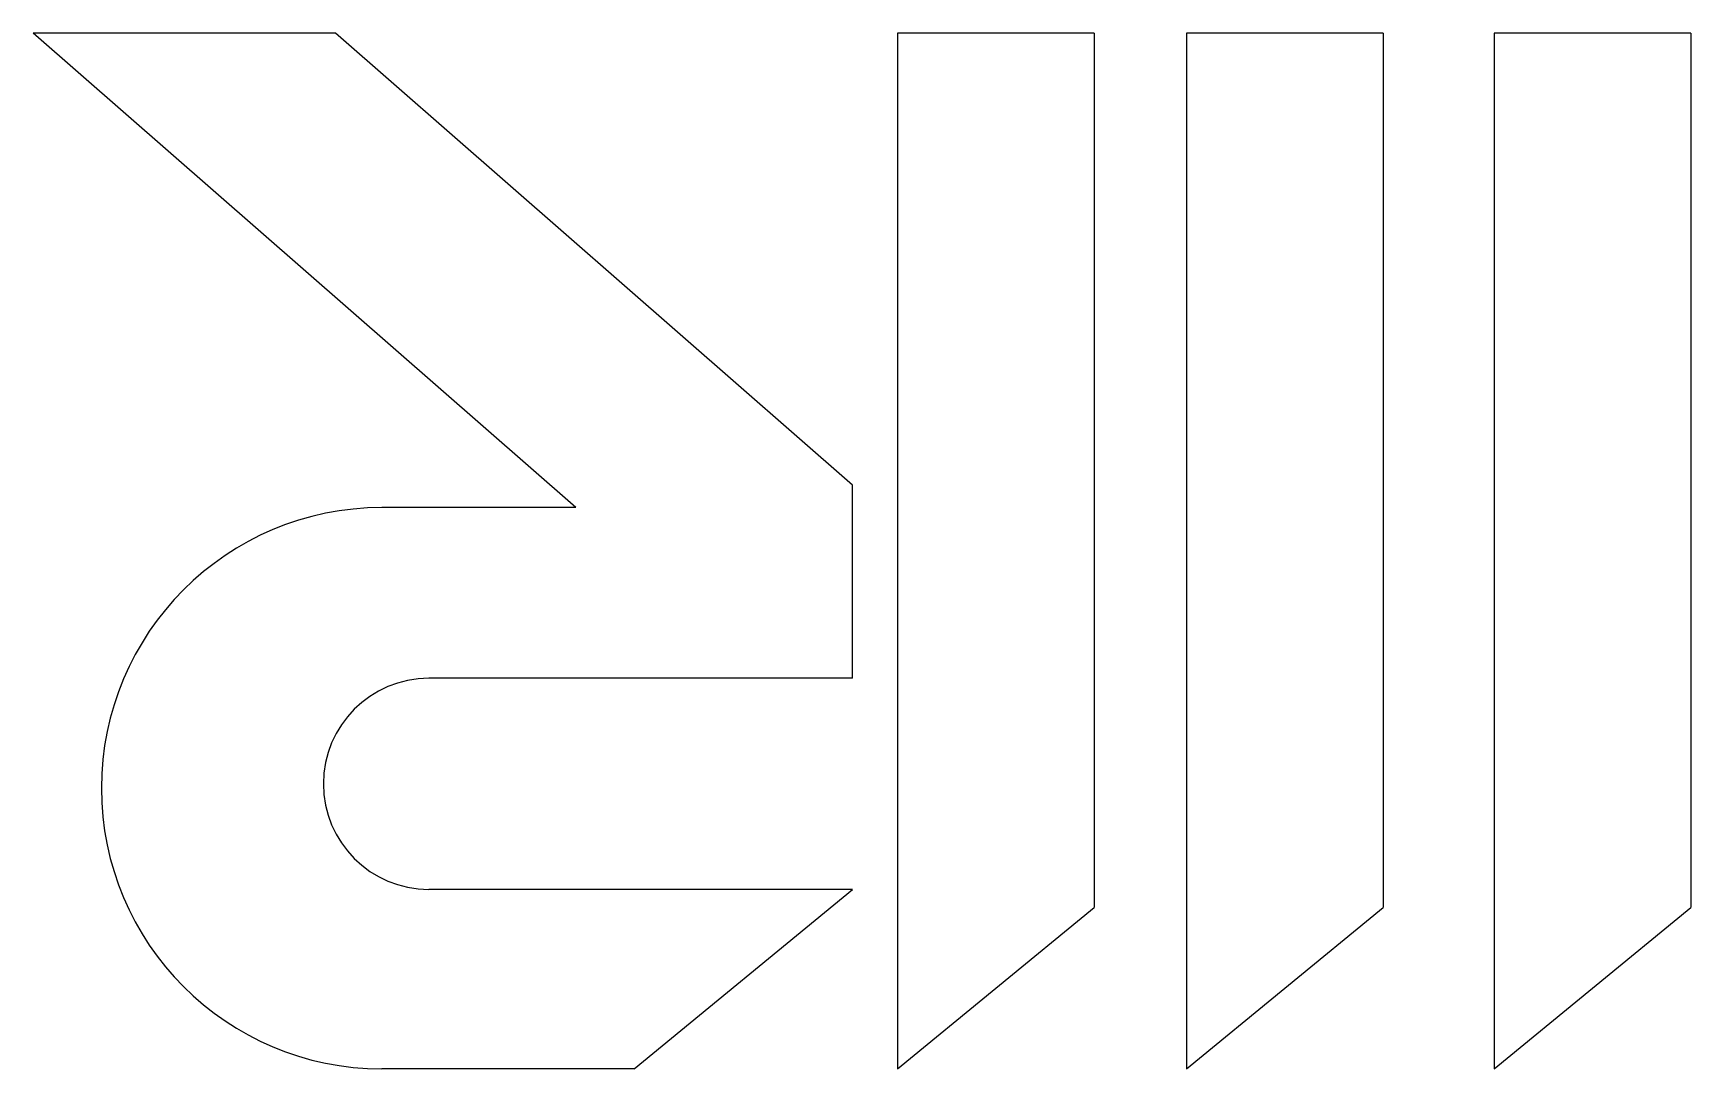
# Model space of a CAD drawing. Header units: centimetres. Extents: x 56783 to 57745, y 15612 to 15912.
# Drawn here: x 56947.41 to 56953.32, y 15763.69 to 15767.37 of the extents above; entities that cross this region are included whole.
import ezdxf

# ---------------------------------------------------------------- set-up
doc = ezdxf.new("R2010")
doc.units = ezdxf.units.CM
doc.header["$MEASUREMENT"] = 0
doc.layers.add('Publicidades 3', color=2, linetype='Continuous')

msp = doc.modelspace()

# ---------------------------------------------------------------- linework, layer by layer
at = {"layer": 'Publicidades 3'}
for p, q in [((56949.3475, 15765.6853), (56947.4145, 15767.3743)), ((56948.491, 15767.3743), (56947.4145, 15767.3743)), ((56950.3324, 15765.7654), (56948.491, 15767.3743)), ((56951.1928, 15767.3743), (56950.4929, 15767.3743)), ((56950.4929, 15767.3743), (56950.4929, 15763.6874)), ((56951.1928, 15767.3743), (56951.1928, 15764.2622)), ((56952.2219, 15767.3743), (56951.522, 15767.3743)), ((56951.522, 15767.3743), (56951.522, 15763.6874)), ((56952.2219, 15767.3743), (56952.2219, 15764.2622)), ((56953.3174, 15767.3743), (56952.6175, 15767.3743)), ((56952.6175, 15767.3743), (56952.6175, 15763.6874)), ((56953.3174, 15767.3743), (56953.3174, 15764.2622)), ((56950.3324, 15765.0776), (56950.3324, 15765.7654)), ((56949.3475, 15765.6853), (56948.6565, 15765.6853)), ((56950.3324, 15765.0776), (56948.8236, 15765.0776)), ((56950.3324, 15764.3262), (56948.8236, 15764.3262)), ((56949.5546, 15763.6874), (56950.3324, 15764.3262)), ((56950.4929, 15763.6874), (56951.1928, 15764.2622)), ((56951.522, 15763.6874), (56952.2219, 15764.2622)), ((56952.6175, 15763.6874), (56953.3174, 15764.2622)), ((56949.5546, 15763.6874), (56948.6565, 15763.6874))]:
    msp.add_line(p, q, dxfattribs=at)
for centre, radius in [((56948.6565, 15764.6864), 0.999), ((56948.8236, 15764.7019), 0.3757)]:
    msp.add_arc(centre, radius, 90, 270, dxfattribs=at)

doc.saveas('drawing.dxf')
